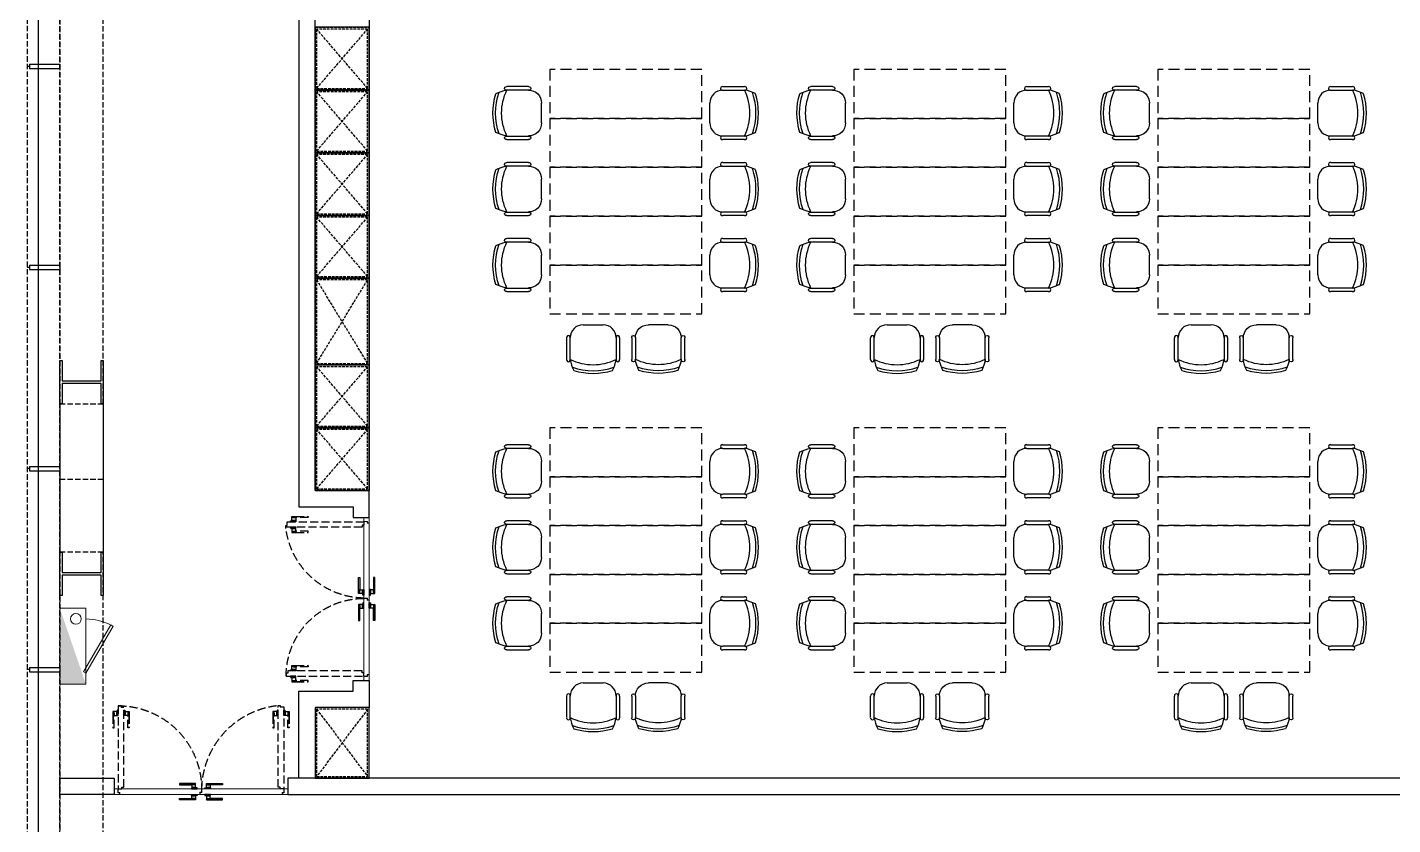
# Model space of a CAD drawing. Header units: millimetres. Extents: x 285006 to 3037698, y -2820855 to 192241.
# Drawn here: x 848456 to 861032, y 79145 to 86490 of the extents above; entities that cross this region are included whole.
import ezdxf
from ezdxf.xclip import XClip

# ---------------------------------------------------------------- set-up
doc = ezdxf.new("R2010")
doc.units = ezdxf.units.MM
doc.header["$XCLIPFRAME"] = 2
for name, pattern in [('1#C-6F$0$CONTINOUS', [0]), ('1#C-6F$0$DASHED2', [0.375, 0.25, -0.125]), ('DASH', [0.35, 0.25, -0.1]), ('DASHED', [0.75, 0.5, -0.25])]:
    doc.linetypes.add(name, pattern=pattern)
for name, color, linetype in [('1#C-6F$0$0-XREF', 7, 'Continuous'), ('1#C-6F$0$S-W-BEAMLINE', 4, '1#C-6F$0$DASHED2'), ('4玻璃幕墙', 1, 'Continuous'), ('6铝型材', 8, 'Continuous'), ('__附着_A10-J_KJ_2_B_28F_SEN22M3I_设计区$0$A_WALL_BRIK(砌块墙)', 190, 'Continuous'), ('BS-SHORT CABINET', 30, 'Continuous'), ('DOOR', 60, 'Continuous'), ('DOOR--02', 8, 'Continuous'), ('DS-FINISH', 20, 'Continuous'), ('FF-FURN', 51, 'Continuous'), ('FF-活动家具', 51, 'Continuous'), ('FF1-固定家具(落地、到顶)', 30, 'Continuous'), ('WALL', 255, 'Continuous'), ('WALL-地台', 8, 'Continuous')]:
    doc.layers.add(name, color=color, linetype=linetype)
doc.layers.add('1#C-6F$0$0XG-X', color=1, linetype='Continuous', lineweight=18)
doc.layers.add('WALL-1C-6F-1$0$A-WALL-GLAZ', color=142, linetype='Continuous', lineweight=18)

# ---------------------------------------------------------------- blocks, each defined once
blk = doc.blocks.new('WALL-1C-6F-1$0$mullion_____')
at = {"layer": '6铝型材'}
for p, q in [((-36798, -1713), (-36798, -1433)), ((-36798, -1433), (-36758, -1433)), ((-36758, -1713), (-36758, -1433)), ((-36798, -1713), (-36758, -1713)), ((-36778, -1713), (-36778, -1733))]:
    blk.add_line(p, q, dxfattribs=at)
blk = doc.blocks.new('WALL-1C-6F-1')
at = {"layer": '4玻璃幕墙'}
blk.add_lwpolyline([(98374985, 18794859), (98374985, 18768923)], dxfattribs=at)
at = {"layer": 'WALL-地台', "linetype": 'DASH', "ltscale": 200}
blk.add_line((98374885, 18796546), (98374885, 18768923), dxfattribs=at)
blk.add_lwpolyline([(98375185, 18794859), (98375185, 18768923)], dxfattribs=at)
at = {"layer": 'WALL-1C-6F-1$0$A-WALL-GLAZ', "lineweight": -3, "rotation": 269.9999995734953}
for p in [(98376618, 18751065), (98376618, 18749213), (98376618, 18747361), (98376618, 18745509)]:
    blk.add_blockref('WALL-1C-6F-1$0$mullion_____', p, dxfattribs=at)
blk = doc.blocks.new('1#C-6F$0$单出口带卷盘消火栓')
at = {"layer": '1#C-6F$0$0XG-X'}
for p, q in [((368866, -61966), (368866, -61726)), ((368866, -61726), (369566, -61726)), ((369566, -61966), (369566, -61726)), ((368866, -61966), (368966, -61966)), ((368966, -61966), (369466, -61966)), ((369021, -62195), (369454, -61945)), ((369033, -62216), (369466, -61966)), ((369466, -61966), (369454, -61945)), ((369466, -61966), (369566, -61966)), ((369021, -62195), (369034, -62216))]:
    blk.add_line(p, q, dxfattribs=at)
blk.add_circle((368965, -61874), 50, dxfattribs=at)
blk.add_arc((369466, -61966), 500, 180, 207.134, dxfattribs=at)
blk.add_solid([(368866, -61726), (369566, -61966), (369566, -61726)], dxfattribs=at)
blk = doc.blocks.new('1#C-6F$0$A$C13D20D7F')
at = {"layer": '1#C-6F$0$S-W-BEAMLINE', "color": 6, "linetype": '1#C-6F$0$CONTINOUS'}
blk.add_lwpolyline([(380, 200), (20, 200), (20, 13), (0, 13), (0, 413), (20, 413), (20, 225), (380, 225), (380, 413), (400, 413), (400, 13), (380, 13)], close=True, dxfattribs=at)
blk = doc.blocks.new('dfgdergherhre')
at = {"layer": 'WALL-地台', "linetype": 'DASH', "ltscale": 200}
for p, q in [((3268329, 4589757, 0), (3268329, 4595796, 0)), ((3268729, 4589757, 0), (3268729, 4595796, 0)), ((3268729, 4589062, 0), (3268329, 4589062, 0)), ((3268329, 4582349, 0), (3268329, 4588391, 0)), ((3268729, 4582349, 0), (3268729, 4588391, 0))]:
    blk.add_line(p, q, dxfattribs=at)
at = {"layer": 'WALL-地台', "linetype": 'DASH', "ltscale": 200, "elevation": 0}
blk.add_lwpolyline([(3268329, 4589757), (3268729, 4589757), (3268729, 4588391), (3268329, 4588391)], close=True, dxfattribs=at)
at = {"layer": '1#C-6F$0$0-XREF', "ltscale": 1.5, "rotation": 359.999308722076}
for p in [(3268329, 4589745, 0), (3268329, 4587979, 0)]:
    blk.add_blockref('1#C-6F$0$A$C13D20D7F', p, dxfattribs=at)
blk = doc.blocks.new('*U477')
at = {"layer": 'DOOR', "linetype": 'Continuous', "lineweight": 0, "ltscale": 1000}
for points in [[(-758, 17), (-758, 50), (-1461, 50), (-1461, 50), (-1461, 50), (-1461, 50), (-1461, 50), (-1461, 50), (-1461, 50), (-1461, 50), (-1461, 50), (-1461, 50), (-1461, 50), (-1461, 50), (-1461, 50), (-1461, 50), (-1461, 50), (-1462, 50), (-1462, 18), (-1447, 18), (-1447, 0), (-1446, 0), (-1446, 0), (-1446, 0), (-1446, 0), (-742, 0), (-742, 17)], [(-755, 20), (-755, 50), (-39, 50), (-39, 50), (-39, 50), (-39, 50), (-39, 50), (-39, 50), (-39, 50), (-39, 50), (-39, 50), (-39, 50), (-39, 50), (-39, 50), (-39, 50), (-39, 50), (-39, 50), (-38, 50), (-38, 18), (-53, 18), (-53, 0), (-54, 0), (-54, 0), (-54, 0), (-54, 0), (-739, 0), (-739, 20), (-755, 20)]]:
    blk.add_lwpolyline(points, close=True, dxfattribs=at)
at = {"layer": 'DOOR--02', "linetype": 'DASH', "ltscale": 300}
for p, q in [((-1509, 676), (-1509, 562)), ((-1363, 676), (-1363, 562)), ((-136, 676), (-136, 562)), ((10, 676), (10, 562))]:
    blk.add_line(p, q, dxfattribs=at)
at = {"layer": 'DOOR--02'}
for p, q in [((-835, 98), (-949, 98)), ((-665, 98), (-551, 98)), ((-835, -48), (-949, -48)), ((-665, -48), (-551, -48))]:
    blk.add_line(p, q, dxfattribs=at)
at = {"layer": 'DOOR--02', "linetype": 'DASH', "ltscale": 300}
for points in [[(-1428, 755), (-1461, 755), (-1461, 51), (-1461, 51), (-1461, 51), (-1461, 51), (-1461, 51), (-1461, 51), (-1461, 51), (-1461, 51), (-1461, 51), (-1461, 51), (-1461, 51), (-1461, 51), (-1461, 51), (-1461, 51), (-1461, 51), (-1461, 50), (-1429, 50), (-1429, 65), (-1411, 65), (-1411, 66), (-1411, 66), (-1411, 66), (-1411, 66), (-1411, 770), (-1428, 770)], [(-68, 766), (-38, 766), (-38, 51), (-38, 51), (-38, 51), (-38, 51), (-38, 51), (-38, 51), (-38, 51), (-38, 51), (-38, 51), (-38, 51), (-38, 51), (-38, 51), (-38, 51), (-38, 51), (-38, 51), (-38, 50), (-70, 50), (-70, 65), (-88, 65), (-88, 66), (-88, 66), (-88, 66), (-88, 66), (-88, 751), (-68, 751), (-68, 766)], [(-1473, 711), (-1473, 677), (-1471, 677), (-1471, 711)], [(-1399, 711), (-1399, 677), (-1401, 677), (-1401, 711)], [(-100, 711), (-100, 677), (-98, 677), (-98, 711)], [(-26, 711), (-26, 677), (-28, 677), (-28, 711)]]:
    blk.add_lwpolyline(points, close=True, dxfattribs=at)
for points in [[(-1473, 677), (-1473, 712), (-1511, 712), (-1511, 669)], [(-1511, 712), (-1499, 702), (-1499, 676)], [(-1511, 676), (-1511, 562), (-1499, 562), (-1499, 676)], [(-1501, 676), (-1511, 676)], [(-1501, 676), (-1473, 676), (-1473, 676)], [(-1461, 676), (-1461, 727), (-1471, 726), (-1471, 676), (-1461, 676)], [(-1471, 710), (-1461, 710)], [(-1471, 693), (-1461, 693)], [(-1411, 676), (-1411, 727), (-1401, 726), (-1401, 676), (-1411, 676)], [(-1401, 710), (-1411, 710)], [(-1401, 693), (-1411, 693)], [(-1399, 677), (-1399, 712), (-1361, 712), (-1361, 669)], [(-1371, 676), (-1399, 676), (-1399, 676)], [(-1361, 712), (-1373, 702), (-1373, 676)], [(-1361, 676), (-1361, 562), (-1373, 562), (-1373, 676)], [(-1371, 676), (-1361, 676)], [(-100, 677), (-100, 712), (-138, 712), (-138, 669)], [(-138, 712), (-126, 702), (-126, 676)], [(-138, 676), (-138, 562), (-126, 562), (-126, 676)], [(-128, 676), (-138, 676)], [(-128, 676), (-100, 676), (-100, 676)], [(-88, 676), (-88, 727), (-98, 726), (-98, 676), (-88, 676)], [(-98, 710), (-88, 710)], [(-98, 693), (-88, 693)], [(-38, 676), (-38, 727), (-28, 726), (-28, 676), (-38, 676)], [(-28, 710), (-38, 710)], [(-28, 693), (-38, 693)], [(-26, 677), (-26, 712), (12, 712), (12, 669)], [(2, 676), (-26, 676), (-26, 676)], [(12, 712), (0, 702), (0, 676)], [(12, 676), (12, 562), (0, 562), (0, 676)], [(2, 676), (12, 676)]]:
    blk.add_lwpolyline(points, dxfattribs=at)
at = {"layer": 'DOOR--02'}
for points in [[(-835, 100), (-949, 100), (-949, 88), (-835, 88)], [(-834, 62), (-800, 62), (-800, 100), (-843, 100)], [(-836, 50), (-785, 50), (-785, 60), (-836, 60), (-836, 50)], [(-835, 90), (-835, 100)], [(-800, 100), (-809, 88), (-835, 88)], [(-835, 90), (-835, 62), (-835, 62)], [(-819, 60), (-819, 50)], [(-802, 60), (-802, 50)], [(-664, 50), (-715, 50), (-715, 60), (-664, 60), (-664, 50)], [(-666, 62), (-700, 62), (-700, 100), (-657, 100)], [(-700, 100), (-691, 88), (-665, 88)], [(-698, 60), (-698, 50)], [(-681, 60), (-681, 50)], [(-665, 100), (-551, 100), (-551, 88), (-665, 88)], [(-665, 90), (-665, 100)], [(-665, 90), (-665, 62), (-665, 62)], [(-835, -50), (-949, -50), (-949, -38), (-835, -38)], [(-834, -12), (-800, -12), (-800, -50), (-843, -50)], [(-836, 0), (-785, 0), (-785, -10), (-836, -10), (-836, 0)], [(-835, -40), (-835, -12), (-835, -12)], [(-800, -50), (-809, -38), (-835, -38)], [(-835, -40), (-835, -50)], [(-819, -10), (-819, 0)], [(-802, -10), (-802, 0)], [(-664, 0), (-715, 0), (-715, -10), (-664, -10), (-664, 0)], [(-666, -12), (-700, -12), (-700, -50), (-657, -50)], [(-700, -50), (-691, -38), (-665, -38)], [(-698, -10), (-698, 0)], [(-681, -10), (-681, 0)], [(-665, -40), (-665, -12), (-665, -12)], [(-665, -50), (-551, -50), (-551, -38), (-665, -38)], [(-665, -40), (-665, -50)]]:
    blk.add_lwpolyline(points, dxfattribs=at)
for points in [[(-800, 62), (-835, 62), (-835, 60), (-800, 60)], [(-700, 62), (-665, 62), (-665, 60), (-700, 60)], [(-800, -12), (-835, -12), (-835, -10), (-800, -10)], [(-700, -12), (-665, -12), (-665, -10), (-700, -10)]]:
    blk.add_lwpolyline(points, close=True, dxfattribs=at)
at = {"layer": 'DOOR--02', "linetype": 'DASH', "ltscale": 300}
for centre, radius, start, end in [((-1494, 38), 736, 0.9237, 83.5121), ((-39, 50), 716, 89.9199, 182.4029)]:
    blk.add_arc(centre, radius, start, end, dxfattribs=at)
at = {"layer": 'DS-FINISH', "linetype": 'Continuous', "lineweight": 0, "ltscale": 1000}
for points in [[(-1500, 50), (-1465, 50), (-1465, 15), (-1450, 15), (-1450, 0), (-1500, 0), (-1500, 50)], [(-35, 50), (0, 50), (0, 0), (-50, 0), (-50, 15), (-35, 15), (-35, 50), (0, 50)]]:
    blk.add_lwpolyline(points, dxfattribs=at)
blk = doc.blocks.new('*U498')
at = {"layer": 'DOOR', "linetype": 'Continuous', "lineweight": 0, "ltscale": 1000}
for points in [[(-808, 17), (-808, 50), (-1561, 50), (-1561, 50), (-1561, 50), (-1561, 50), (-1561, 50), (-1561, 50), (-1561, 50), (-1561, 50), (-1561, 50), (-1561, 50), (-1561, 50), (-1561, 50), (-1561, 50), (-1561, 50), (-1561, 50), (-1562, 50), (-1562, 18), (-1547, 18), (-1547, 0), (-1546, 0), (-1546, 0), (-1546, 0), (-1546, 0), (-792, 0), (-792, 17)], [(-805, 20), (-805, 50), (-39, 50), (-39, 50), (-39, 50), (-39, 50), (-39, 50), (-39, 50), (-39, 50), (-39, 50), (-39, 50), (-39, 50), (-39, 50), (-39, 50), (-39, 50), (-39, 50), (-39, 50), (-38, 50), (-38, 18), (-53, 18), (-53, 0), (-54, 0), (-54, 0), (-54, 0), (-54, 0), (-789, 0), (-789, 20), (-805, 20)]]:
    blk.add_lwpolyline(points, close=True, dxfattribs=at)
at = {"layer": 'DOOR--02', "linetype": 'DASH', "ltscale": 300}
for p, q in [((-1610, 726), (-1610, 612)), ((-1464, 726), (-1464, 612)), ((-136, 726), (-136, 612)), ((10, 726), (10, 612))]:
    blk.add_line(p, q, dxfattribs=at)
at = {"layer": 'DOOR--02'}
for p, q in [((-885, 98), (-999, 98)), ((-715, 98), (-601, 98)), ((-885, -48), (-999, -48)), ((-715, -48), (-601, -48))]:
    blk.add_line(p, q, dxfattribs=at)
at = {"layer": 'DOOR--02', "linetype": 'DASH', "ltscale": 300}
for points in [[(-1574, 727), (-1574, 762), (-1612, 762), (-1612, 719)], [(-1612, 762), (-1600, 752), (-1600, 726)], [(-1562, 726), (-1562, 777), (-1572, 776), (-1572, 726), (-1562, 726)], [(-1572, 760), (-1562, 760)], [(-1512, 726), (-1512, 777), (-1502, 776), (-1502, 726), (-1512, 726)], [(-1502, 760), (-1512, 760)], [(-1500, 727), (-1500, 762), (-1462, 762), (-1462, 719)], [(-1462, 762), (-1474, 752), (-1474, 726)], [(-100, 727), (-100, 762), (-138, 762), (-138, 719)], [(-138, 762), (-126, 752), (-126, 726)], [(-88, 726), (-88, 777), (-98, 776), (-98, 726), (-88, 726)], [(-98, 760), (-88, 760)], [(-38, 726), (-38, 777), (-28, 776), (-28, 726), (-38, 726)], [(-28, 760), (-38, 760)], [(-26, 727), (-26, 762), (12, 762), (12, 719)], [(12, 762), (0, 752), (0, 726)], [(-1612, 726), (-1612, 612), (-1600, 612), (-1600, 726)], [(-1602, 726), (-1612, 726)], [(-1602, 726), (-1574, 726), (-1574, 726)], [(-1572, 743), (-1562, 743)], [(-1502, 743), (-1512, 743)], [(-1472, 726), (-1500, 726), (-1500, 726)], [(-1462, 726), (-1462, 612), (-1474, 612), (-1474, 726)], [(-1472, 726), (-1462, 726)], [(-138, 726), (-138, 612), (-126, 612), (-126, 726)], [(-128, 726), (-138, 726)], [(-128, 726), (-100, 726), (-100, 726)], [(-98, 743), (-88, 743)], [(-28, 743), (-38, 743)], [(2, 726), (-26, 726), (-26, 726)], [(12, 726), (12, 612), (0, 612), (0, 726)], [(2, 726), (12, 726)]]:
    blk.add_lwpolyline(points, dxfattribs=at)
for points in [[(-1574, 761), (-1574, 727), (-1572, 727), (-1572, 761)], [(-1529, 805), (-1562, 805), (-1562, 51), (-1562, 51), (-1562, 51), (-1562, 51), (-1562, 51), (-1562, 51), (-1562, 51), (-1562, 51), (-1562, 51), (-1562, 51), (-1562, 51), (-1562, 51), (-1562, 51), (-1562, 51), (-1562, 51), (-1562, 50), (-1530, 50), (-1530, 65), (-1512, 65), (-1512, 66), (-1512, 66), (-1512, 66), (-1512, 66), (-1512, 820), (-1529, 820)], [(-1500, 761), (-1500, 727), (-1502, 727), (-1502, 761)], [(-100, 761), (-100, 727), (-98, 727), (-98, 761)], [(-68, 816), (-38, 816), (-38, 51), (-38, 51), (-38, 51), (-38, 51), (-38, 51), (-38, 51), (-38, 51), (-38, 51), (-38, 51), (-38, 51), (-38, 51), (-38, 51), (-38, 51), (-38, 51), (-38, 51), (-38, 50), (-70, 50), (-70, 65), (-88, 65), (-88, 66), (-88, 66), (-88, 66), (-88, 66), (-88, 801), (-68, 801), (-68, 816)], [(-26, 761), (-26, 727), (-28, 727), (-28, 761)]]:
    blk.add_lwpolyline(points, close=True, dxfattribs=at)
at = {"layer": 'DOOR--02'}
for points in [[(-885, 100), (-999, 100), (-999, 88), (-885, 88)], [(-884, 62), (-850, 62), (-850, 100), (-893, 100)], [(-886, 50), (-835, 50), (-835, 60), (-886, 60), (-886, 50)], [(-885, 90), (-885, 100)], [(-850, 100), (-859, 88), (-885, 88)], [(-885, 90), (-885, 62), (-885, 62)], [(-869, 60), (-869, 50)], [(-852, 60), (-852, 50)], [(-714, 50), (-765, 50), (-765, 60), (-714, 60), (-714, 50)], [(-716, 62), (-750, 62), (-750, 100), (-707, 100)], [(-750, 100), (-741, 88), (-715, 88)], [(-748, 60), (-748, 50)], [(-731, 60), (-731, 50)], [(-715, 100), (-601, 100), (-601, 88), (-715, 88)], [(-715, 90), (-715, 100)], [(-715, 90), (-715, 62), (-715, 62)], [(-885, -50), (-999, -50), (-999, -38), (-885, -38)], [(-884, -12), (-850, -12), (-850, -50), (-893, -50)], [(-886, 0), (-835, 0), (-835, -10), (-886, -10), (-886, 0)], [(-885, -40), (-885, -12), (-885, -12)], [(-850, -50), (-859, -38), (-885, -38)], [(-885, -40), (-885, -50)], [(-869, -10), (-869, 0)], [(-852, -10), (-852, 0)], [(-714, 0), (-765, 0), (-765, -10), (-714, -10), (-714, 0)], [(-716, -12), (-750, -12), (-750, -50), (-707, -50)], [(-750, -50), (-741, -38), (-715, -38)], [(-748, -10), (-748, 0)], [(-731, -10), (-731, 0)], [(-715, -40), (-715, -12), (-715, -12)], [(-715, -50), (-601, -50), (-601, -38), (-715, -38)], [(-715, -40), (-715, -50)]]:
    blk.add_lwpolyline(points, dxfattribs=at)
for points in [[(-850, 62), (-885, 62), (-885, 60), (-850, 60)], [(-750, 62), (-715, 62), (-715, 60), (-750, 60)], [(-850, -12), (-885, -12), (-885, -10), (-850, -10)], [(-750, -12), (-715, -12), (-715, -10), (-750, -10)]]:
    blk.add_lwpolyline(points, close=True, dxfattribs=at)
at = {"layer": 'DOOR--02', "linetype": 'DASH', "ltscale": 300}
for centre, radius, start, end in [((-1594, 38), 786, 0.8702, 84.0232), ((-39, 50), 766, 89.9252, 182.2459)]:
    blk.add_arc(centre, radius, start, end, dxfattribs=at)
at = {"layer": 'DS-FINISH', "linetype": 'Continuous', "lineweight": 0, "ltscale": 1000}
for points in [[(-1600, 50), (-1565, 50), (-1565, 15), (-1550, 15), (-1550, 0), (-1600, 0), (-1600, 50)], [(-35, 50), (0, 50), (0, 0), (-50, 0), (-50, 15), (-35, 15), (-35, 50), (0, 50)]]:
    blk.add_lwpolyline(points, dxfattribs=at)
blk = doc.blocks.new('*U874')
at = {"layer": 'FF1-固定家具(落地、到顶)', "color": 55, "linetype": 'DASH', "ltscale": 100}
for p, q in [((15, 485), (635, 15)), ((15, 15), (635, 485)), ((650, 0), (650, 500))]:
    blk.add_line(p, q, dxfattribs=at)
at = {"layer": 'FF1-固定家具(落地、到顶)'}
blk.add_lwpolyline([(0, 500), (650, 500), (650, 0), (0, 0)], close=True, dxfattribs=at)
at = {"layer": 'FF1-固定家具(落地、到顶)', "color": 55, "linetype": 'DASH', "ltscale": 100}
blk.add_lwpolyline([(15, 485), (635, 485), (635, 15), (15, 15)], close=True, dxfattribs=at)
blk = doc.blocks.new('A$C64783269')
at = {"layer": 'FF-活动家具'}
for p, q in [((1, 151), (1, 400)), ((41, 151), (41, 400)), ((570, 399), (570, 150)), ((610, 399), (610, 150)), ((419, 0), (191, 0))]:
    blk.add_line(p, q, dxfattribs=at)
for centre, radius, start, end in [((461, 332), 426, 152.8506, 170.8394), ((305, -200), 730, 70.8382, 109.1021), ((305, -192), 752, 72.7146, 107.2107), ((149, 332), 426, 9.0894, 27.0688), ((21, 405), 20.8, 344.5058, 195.4229), ((305, -144), 604, 64.0229, 115.9163), ((590, 405), 20.8, 344.5058, 195.4229), ((21, 145), 20.8, 164.5058, 15.4229), ((191, 150), 150, 179.9644, 269.9644), ((419, 150), 150, 269.9644, 359.9644), ((590, 145), 20.8, 164.5058, 15.4229)]:
    blk.add_arc(centre, radius, start, end, dxfattribs=at)
blk = doc.blocks.new('DFGDFGHDTH')
at = {"layer": 'FF-FURN', "linetype": 'DASHED', "ltscale": 200}
for points in [[(3283808, 4592442), (3283808, 4591042), (3284258, 4591042), (3284258, 4592442)], [(3284258, 4592442), (3284258, 4591042), (3284708, 4591042), (3284708, 4592442)], [(3284708, 4592442), (3284708, 4591042), (3285158, 4591042), (3285158, 4592442)], [(3285158, 4592442), (3285158, 4591042), (3285608, 4591042), (3285608, 4592442)], [(3285608, 4592442), (3285608, 4591042), (3286058, 4591042), (3286058, 4592442)]]:
    blk.add_lwpolyline(points, close=True, dxfattribs=at)
at = {"layer": 'FF-FURN', "linetype": 'DASHED', "ltscale": 200, "xscale": 0.8, "yscale": 0.8, "zscale": 0.8}
for p in [(3283964, 4592517), (3284664, 4592517), (3285364, 4592517)]:
    blk.add_blockref('A$C64783269', p, dxfattribs=at)
at = {"layer": 'FF-FURN', "linetype": 'DASHED', "ltscale": 200}
for p, xscale, yscale, zscale, rotation in [((3286158, 4591798), -0.8, 0.8, 0.8, 269.9999999999999), ((3286158, 4591686), 0.8000000000000002, 0.8000000000000002, 0.8000000000000002, 270.0000006730583), ((3283964, 4590967), -0.8, 0.8, 0.8, 180), ((3284664, 4590967), -0.8, 0.8, 0.8, 180), ((3285364, 4590967), -0.8, 0.8, 0.8, 180)]:
    blk.add_blockref('A$C64783269', p, dxfattribs=dict(at, xscale=xscale, yscale=yscale, zscale=zscale, rotation=rotation))
blk = doc.blocks.new('*U886')
at = {"layer": 'FF1-固定家具(落地、到顶)', "color": 55, "linetype": 'DASH', "ltscale": 100}
for p, q in [((15, 485), (562, 15)), ((15, 15), (562, 485)), ((578, 0), (578, 500))]:
    blk.add_line(p, q, dxfattribs=at)
at = {"layer": 'FF1-固定家具(落地、到顶)'}
blk.add_lwpolyline([(0, 500), (578, 500), (578, 0), (0, 0)], close=True, dxfattribs=at)
at = {"layer": 'FF1-固定家具(落地、到顶)', "color": 55, "linetype": 'DASH', "ltscale": 100}
blk.add_lwpolyline([(15, 485), (562, 485), (562, 15), (15, 15)], close=True, dxfattribs=at)
blk = doc.blocks.new('*U885')
at = {"layer": 'FF1-固定家具(落地、到顶)', "color": 55, "linetype": 'DASH', "ltscale": 100}
for p, q in [((15, 485), (562, 15)), ((15, 15), (562, 485)), ((578, 0), (578, 500))]:
    blk.add_line(p, q, dxfattribs=at)
at = {"layer": 'FF1-固定家具(落地、到顶)'}
blk.add_lwpolyline([(0, 500), (578, 500), (578, 0), (0, 0)], close=True, dxfattribs=at)
at = {"layer": 'FF1-固定家具(落地、到顶)', "color": 55, "linetype": 'DASH', "ltscale": 100}
blk.add_lwpolyline([(15, 485), (562, 485), (562, 15), (15, 15)], close=True, dxfattribs=at)
blk = doc.blocks.new('*U883')
at = {"layer": 'FF1-固定家具(落地、到顶)', "color": 55, "linetype": 'DASH', "ltscale": 100}
for p, q in [((15, 485), (562, 15)), ((15, 15), (562, 485)), ((578, 0), (578, 500))]:
    blk.add_line(p, q, dxfattribs=at)
at = {"layer": 'FF1-固定家具(落地、到顶)'}
blk.add_lwpolyline([(0, 500), (578, 500), (578, 0), (0, 0)], close=True, dxfattribs=at)
at = {"layer": 'FF1-固定家具(落地、到顶)', "color": 55, "linetype": 'DASH', "ltscale": 100}
blk.add_lwpolyline([(15, 485), (562, 485), (562, 15), (15, 15)], close=True, dxfattribs=at)
blk = doc.blocks.new('*U882')
at = {"layer": 'FF1-固定家具(落地、到顶)', "color": 55, "linetype": 'DASH', "ltscale": 100}
for p, q in [((15, 485), (562, 15)), ((15, 15), (562, 485)), ((578, 0), (578, 500))]:
    blk.add_line(p, q, dxfattribs=at)
at = {"layer": 'FF1-固定家具(落地、到顶)'}
blk.add_lwpolyline([(0, 500), (578, 500), (578, 0), (0, 0)], close=True, dxfattribs=at)
at = {"layer": 'FF1-固定家具(落地、到顶)', "color": 55, "linetype": 'DASH', "ltscale": 100}
blk.add_lwpolyline([(15, 485), (562, 485), (562, 15), (15, 15)], close=True, dxfattribs=at)
blk = doc.blocks.new('*U881')
at = {"layer": 'FF1-固定家具(落地、到顶)', "color": 55, "linetype": 'DASH', "ltscale": 100}
for p, q in [((15, 485), (562, 15)), ((15, 15), (562, 485)), ((578, 0), (578, 500))]:
    blk.add_line(p, q, dxfattribs=at)
at = {"layer": 'FF1-固定家具(落地、到顶)'}
blk.add_lwpolyline([(0, 500), (578, 500), (578, 0), (0, 0)], close=True, dxfattribs=at)
at = {"layer": 'FF1-固定家具(落地、到顶)', "color": 55, "linetype": 'DASH', "ltscale": 100}
blk.add_lwpolyline([(15, 485), (562, 485), (562, 15), (15, 15)], close=True, dxfattribs=at)
blk = doc.blocks.new('*U880')
at = {"layer": 'FF1-固定家具(落地、到顶)', "color": 55, "linetype": 'DASH', "ltscale": 100}
for p, q in [((15, 485), (562, 15)), ((15, 15), (562, 485)), ((578, 0), (578, 500))]:
    blk.add_line(p, q, dxfattribs=at)
at = {"layer": 'FF1-固定家具(落地、到顶)'}
blk.add_lwpolyline([(0, 500), (578, 500), (578, 0), (0, 0)], close=True, dxfattribs=at)
at = {"layer": 'FF1-固定家具(落地、到顶)', "color": 55, "linetype": 'DASH', "ltscale": 100}
blk.add_lwpolyline([(15, 485), (562, 485), (562, 15), (15, 15)], close=True, dxfattribs=at)
blk = doc.blocks.new('*U884')
at = {"layer": 'FF1-固定家具(落地、到顶)', "color": 55, "linetype": 'DASH', "ltscale": 100}
for p, q in [((15, 485), (785, 15)), ((15, 15), (785, 485)), ((800, 0), (800, 500))]:
    blk.add_line(p, q, dxfattribs=at)
at = {"layer": 'FF1-固定家具(落地、到顶)'}
blk.add_lwpolyline([(0, 500), (800, 500), (800, 0), (0, 0)], close=True, dxfattribs=at)
at = {"layer": 'FF1-固定家具(落地、到顶)', "color": 55, "linetype": 'DASH', "ltscale": 100}
blk.add_lwpolyline([(15, 485), (785, 485), (785, 15), (15, 15)], close=True, dxfattribs=at)

msp = doc.modelspace()

# ---------------------------------------------------------------- linework, layer by layer
at = {"layer": '1#C-6F$0$S-W-BEAMLINE', "linetype": '1#C-6F$0$CONTINOUS'}
for p, q in [((848755.5, 83020.7, 0), (848755.5, 81654.7, 0)), ((849155.4, 83020.7, 0), (849155.5, 81654.7, 0))]:
    msp.add_line(p, q, dxfattribs=at)
at = {"layer": 'BS-SHORT CABINET', "elevation": 0}
msp.add_lwpolyline([(851605.6, 82224.4), (851105.6, 82224.4), (851105.6, 88800.1), (851605.6, 88800.1)], close=True, dxfattribs=at)
at = {"layer": 'WALL', "elevation": 0}
for points in [[(850955.6, 88950.1), (850955.6, 82074.4), (851455.6, 82074.4), (851455.6, 81974.4), (851605.6, 81974.4), (851605.6, 82224.4), (851105.6, 82224.4), (851105.6, 88800.1), (851605.6, 88800.1), (851605.6, 89050.1), (851455.6, 89050.1), (851455.6, 88950.1)], [(849255.5, 79424.4), (848755.7, 79424.4), (848755.7, 79574.4), (849255.5, 79574.4)], [(850855.5, 79424.4), (862005.5, 79424.4), (862005.5, 79574.4), (850855.5, 79574.4)]]:
    msp.add_lwpolyline(points, close=True, dxfattribs=at)
for points in [[(850955.6, 79574.4), (850955.6, 80374.4), (851455.6, 80374.4), (851455.6, 80474.4), (851605.6, 80474.4), (851605.6, 80224.4), (851105.6, 80224.4), (851105.6, 79574.4)], [(851105.6, 80224.4), (851105.6, 79574.4)]]:
    msp.add_lwpolyline(points, dxfattribs=at)

# ---------------------------------------------------------------- block references
at = {"xscale": -1}
for name, p, rotation in [('*U880', (851105.6, 85912.2, 0), 270), ('*U881', (851105.6, 85334.7, 0), 270), ('*U882', (851105.6, 84757.1, 0), 270), ('*U883', (851105.6, 84179.5, 0), 270), ('*U884', (851105.6, 83379.5, 0), 270), ('*U885', (851105.6, 82802, 0), 270), ('*U886', (851105.6, 82224.4, 0), 270), ('*U874', (851605.6, 80224.4, 0), 90)]:
    msp.add_blockref(name, p, dxfattribs=dict(at, rotation=rotation))
at = {"layer": '1#C-6F$0$0-XREF', "ltscale": 1.5}
ref = msp.add_blockref('WALL-1C-6F-1', (-97526656.2, -18700526.1, 0), dxfattribs=dict(at, rotation=359.999308722076))
XClip(ref).set_block_clipping_path([(98372385.8231538981, 18767467.007476639), (98391135.4026873261, 18767467.2336917371), (98391134.7242774069, 18823696.4636914618), (98372385.144743979, 18823696.2374763638)])
at = {"layer": '1#C-6F$0$0XG-X', "xscale": -1, "rotation": 89.99930872168804}
msp.add_blockref('1#C-6F$0$单出口带卷盘消火栓', (787033.5, 450006.8, 0), dxfattribs=at)
at = {"layer": '__附着_A10-J_KJ_2_B_28F_SEN22M3I_设计区$0$A_WALL_BRIK(砌块墙)'}
msp.add_blockref('dfgdergherhre', (-2419573.4, -4506736.5), dxfattribs=at)
at = {"layer": '__附着_A10-J_KJ_2_B_28F_SEN22M3I_设计区$0$A_WALL_BRIK(砌块墙)', "rotation": 270}
for p in [(-3737774.3, 3369908.2), (-3734974.3, 3369908.2), (-3732174.3, 3369908.2), (-3737774.3, 3366608.4), (-3734974.3, 3366608.4), (-3732174.3, 3366608.4)]:
    msp.add_blockref('DFGDFGHDTH', p, dxfattribs=at)
at = {"layer": 'DS-FINISH', "xscale": -1, "rotation": 90.00000000000007}
msp.add_blockref('*U477', (851605.6, 80474.4, 0), dxfattribs=at)
at = {"layer": 'DS-FINISH', "xscale": -1}
msp.add_blockref('*U498', (849255.5, 79424.4, 0), dxfattribs=at)

doc.saveas('drawing.dxf')
